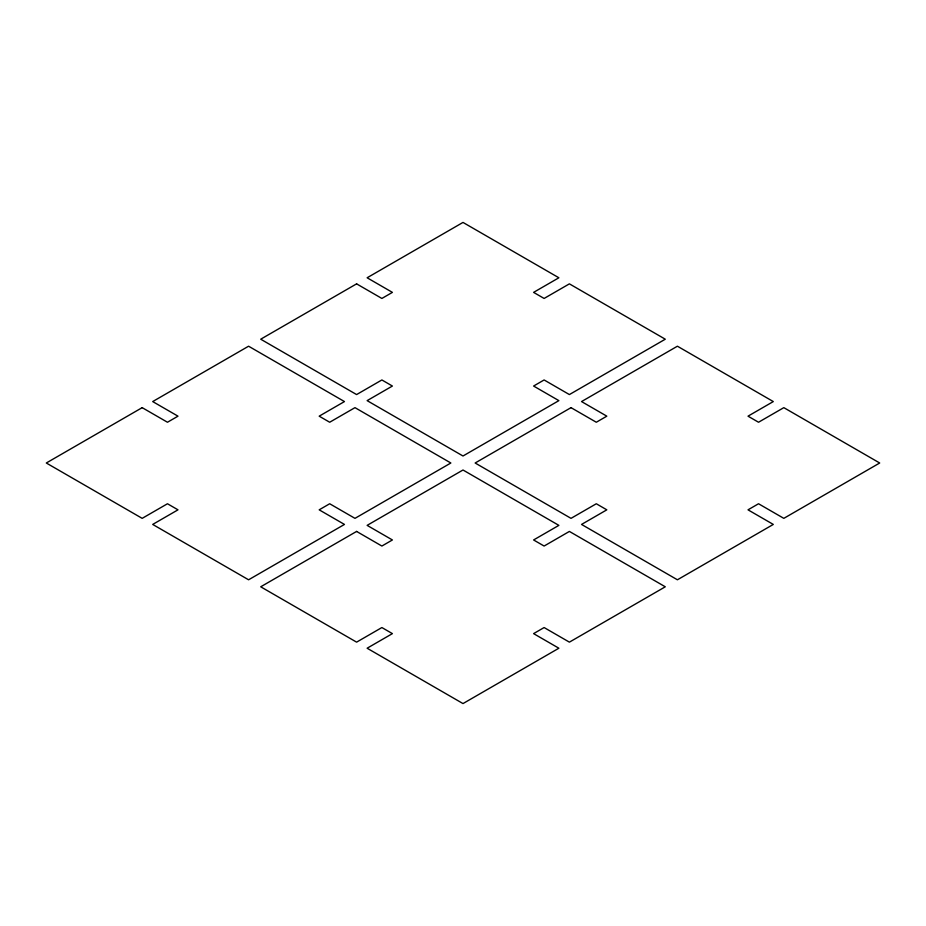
<?xml version="1.0" encoding="UTF-8"?>
<svg xmlns="http://www.w3.org/2000/svg" width="926" height="926" viewBox="0 0 926 926"><rect width="100%" height="100%" fill="white"/><g stroke="black" fill="none" stroke-linecap="round" stroke-linejoin="round"><path stroke-width="1.39" d="M142.176 407.648L46.3 463L142.176 518.352L167.467 503.756L177.989 509.832L152.697 524.429L248.585 579.792L344.46 524.429L319.181 509.832L329.691 503.756L354.982 518.352L450.858 463L354.982 407.648L329.691 422.244L319.181 416.168L344.46 401.571L248.585 346.208L152.697 401.571L177.989 416.168L167.467 422.244L142.176 407.648M356.603 283.854L260.715 339.205L356.603 394.569L381.882 379.961L392.404 386.038L367.124 400.634L463 455.997L558.876 400.634L533.596 386.038L544.118 379.961L569.397 394.569L665.285 339.205L569.397 283.854L544.118 298.45L533.596 292.373L558.876 277.777L463 222.425L367.124 277.777L392.404 292.373L381.882 298.45L356.603 283.854M356.603 531.431L260.715 586.795L356.603 642.146L381.882 627.55L392.404 633.627L367.124 648.223L463 703.575L558.876 648.223L533.596 633.627L544.118 627.55L569.397 642.146L665.285 586.795L569.397 531.431L544.118 546.039L533.596 539.962L558.876 525.366L463 470.003L367.124 525.366L392.404 539.962L381.882 546.039L356.603 531.431M571.018 407.648L475.142 463L571.018 518.352L596.309 503.756L606.819 509.832L581.54 524.429L677.415 579.792L773.303 524.429L748.011 509.832L758.533 503.756L783.824 518.352L879.7 463L783.824 407.648L758.533 422.244L748.011 416.168L773.303 401.571L677.415 346.208L581.54 401.571L606.819 416.168L596.309 422.244L571.018 407.648"/></g></svg>
